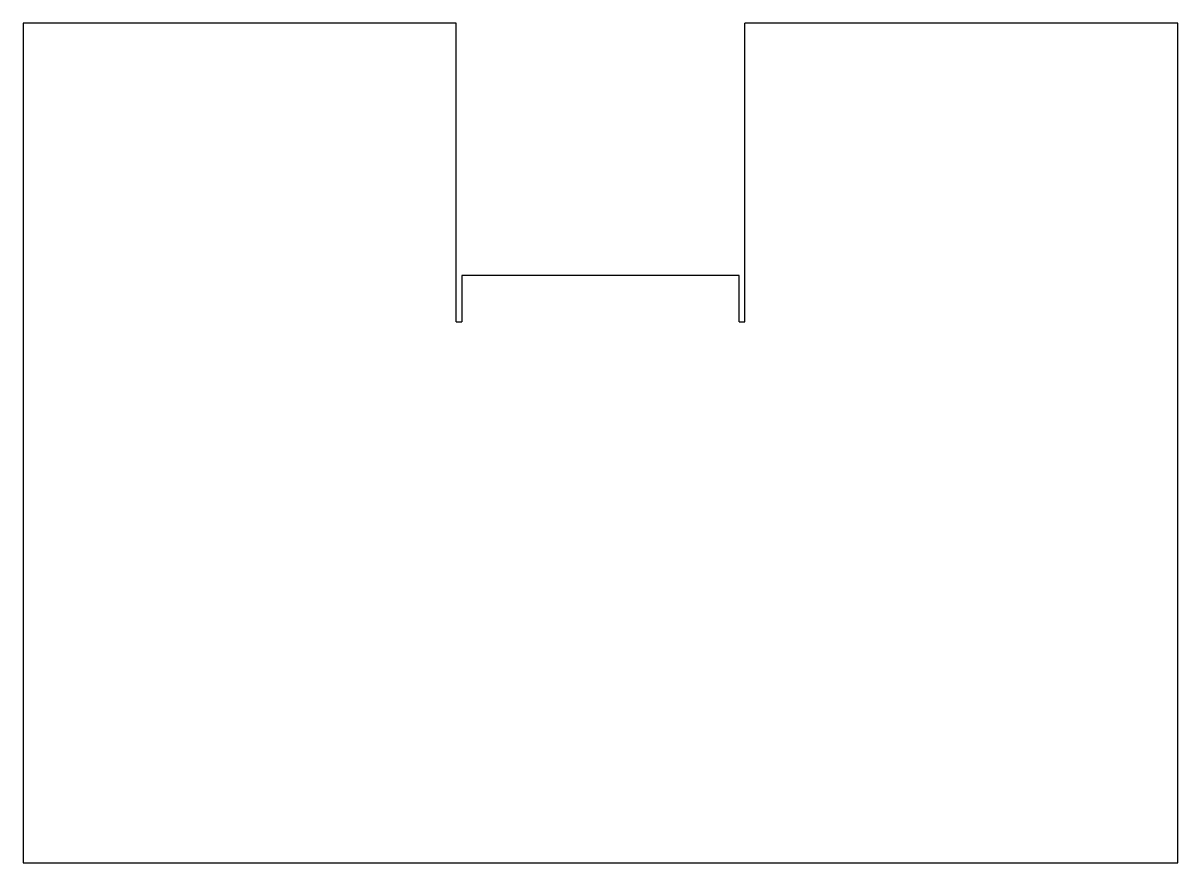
# Model space of a CAD drawing. Header units: millimetres. Extents: x -50 to 50, y -36 to 36.
import ezdxf

# ---------------------------------------------------------------- set-up
doc = ezdxf.new("R2010")
doc.units = ezdxf.units.MM

msp = doc.modelspace()

# ---------------------------------------------------------------- linework, layer by layer
at = {"color": 7, "linetype": 'Continuous', "lineweight": 25}
for p, q in [((-50, 36.36), (-50, -36.36)), ((-12.5, 36.36), (-50, 36.36)), ((-12.5, 10.5), (-12.5, 36.36)), ((12.5, 10.5), (12.5, 36.36)), ((50, 36.36), (12.5, 36.36)), ((50, -36.36), (50, 36.36)), ((-12, 14.5), (-12, 10.5)), ((12, 14.5), (-12, 14.5)), ((12, 10.5), (12, 14.5)), ((-12.5, 10.5), (-12, 10.5)), ((12, 10.5), (12.5, 10.5)), ((-50, -36.36), (50, -36.36))]:
    msp.add_line(p, q, dxfattribs=at)

doc.saveas('drawing.dxf')
